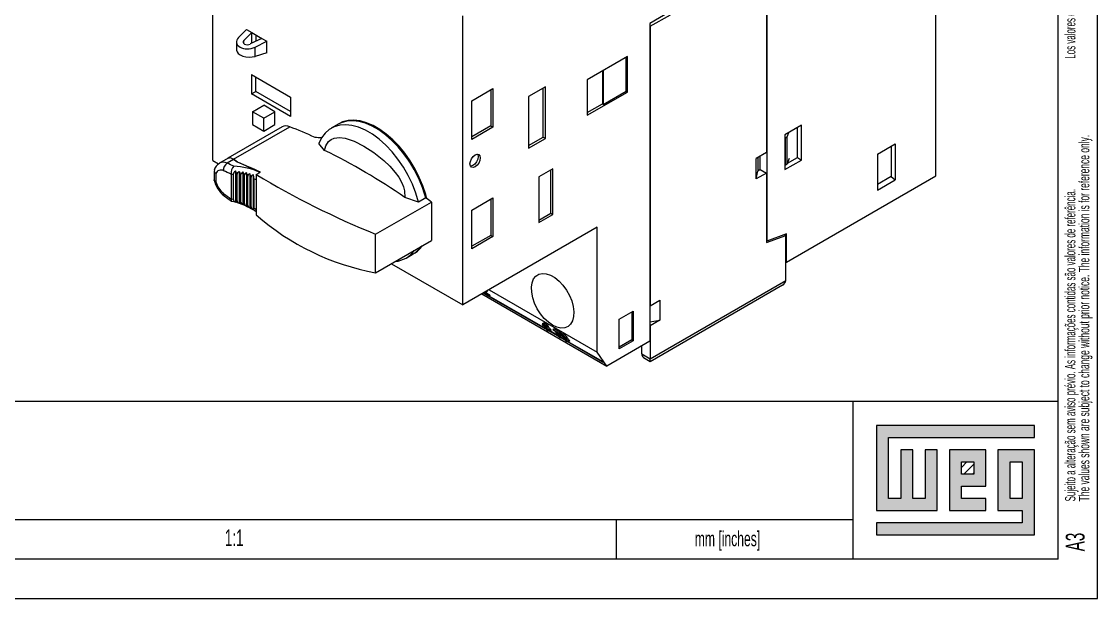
# Model space of a CAD drawing. Header units: millimetres. Extents: x 0 to 420, y 0 to 297.
# Drawn here: x 283.6 to 420, y 0 to 73.1 of the extents above; entities that cross this region are included whole.
import ezdxf

# ---------------------------------------------------------------- set-up
doc = ezdxf.new("R2010")
doc.units = ezdxf.units.MM
doc.layers.add('FORMATO', color=7, linetype='Continuous')
doc.layers.add('LEGENDA', color=7, linetype='Continuous')
doc.styles.add('SLDTEXTSTYLE1', font='TXT', dxfattribs={"width": 0.605})
doc.styles.add('SLDTEXTSTYLE2', font='TXT', dxfattribs={"width": 0.569583})

# ---------------------------------------------------------------- blocks, each defined once
blk = doc.blocks.new('SW_NOTE_0')
at = {"color": 0, "linetype": 'Continuous', "lineweight": 0, "attachment_point": 1, "rotation": 90}
for s, insert, char_height, style in [('Sujeito a alteração sem aviso prévio. As informações contidas são valores de referência.                                                           Los valores demostrados pueden ser cambiados sin aviso previo. La información és de referencia solamente.', (-1.71, 0), 1.32292, 'SLDTEXTSTYLE2'), ('The values shown are subject to change without prior notice. The information is for reference only.', (0.06, 0), 1.3229, 'SLDTEXTSTYLE1')]:
    blk.add_mtext(s, dxfattribs=dict(at, insert=insert, char_height=char_height, style=style))

msp = doc.modelspace()

# ---------------------------------------------------------------- hatches: boundary and pattern name
at = {"linetype": 'Continuous'}
msp.add_hatch(color=7, dxfattribs=at).paths.add_polyline_path([(391.99, 21.93), (391.99, 11.15), (399.69, 11.15), (399.69, 18.85), (398.15, 18.85), (398.15, 12.69), (396.61, 12.69), (396.61, 18.85), (395.07, 18.85), (395.07, 12.69), (393.53, 12.69), (393.53, 20.39), (412.01, 20.39), (412.01, 21.93)], flags=0)
h = msp.add_hatch(color=7, dxfattribs=at)
h.paths.add_polyline_path([(391.99, 8.07), (412.01, 8.07), (412.01, 18.85), (407.39, 18.85), (407.39, 11.15), (410.47, 11.15), (410.47, 9.61), (391.99, 9.61)], flags=0)
h.paths.add_polyline_path([(408.93, 17.31), (410.47, 17.31), (410.47, 12.69), (408.93, 12.69)], flags=0)
h = msp.add_hatch(color=7, dxfattribs=at)
h.paths.add_polyline_path([(405.85, 12.69), (402.77, 12.69), (402.77, 14.23), (405.85, 14.23), (405.85, 18.85), (401.23, 18.85), (401.23, 11.15), (405.85, 11.15)], flags=0)
h.paths.add_polyline_path([(404.31, 15.77), (402.77, 15.77), (402.77, 17.31), (404.31, 17.31)], flags=0)
h = msp.add_hatch(dxfattribs=at)
h.set_pattern_fill('ANSI31', color=8, scale=0.25, style=0)
h.paths.add_polyline_path([(404.31, 15.77), (402.77, 15.77), (402.77, 17.31), (404.31, 17.31)], flags=0)

# ---------------------------------------------------------------- linework, layer by layer
at = {"color": 7, "linetype": 'Continuous', "lineweight": 15}
for p, q in [((307.89, 55.51), (307.89, 92.17)), ((378.03, 78.49), (378.03, 56.52)), ((378.1, 78.45), (378.1, 45.31)), ((339.57, 37.22), (339.57, 73.88)), ((365.72, 74.32), (363.25, 72.9)), ((363.32, 72.53), (365.86, 74)), ((399.52, 53.58), (399.52, 74.81)), ((363.25, 72.9), (363.25, 32.6)), ((363.25, 72.57), (363.32, 72.53)), ((363.32, 72.53), (363.32, 37.09)), ((312.15, 72.11), (311.14, 71.1)), ((311.81, 70.75), (312.8, 71.74)), ((312.15, 72.11), (312.8, 71.74)), ((314.07, 71), (312.61, 70.29)), ((312.8, 71.74), (314.07, 71)), ((312.8, 70.38), (312.8, 71.74)), ((313.37, 70.66), (313.37, 71.41)), ((314.07, 71), (314.72, 70.63)), ((310.88, 70.55), (310.88, 69.5)), ((313.22, 69.89), (314.72, 70.63)), ((313.22, 68.72), (313.22, 69.89)), ((314.72, 69.16), (314.72, 70.63)), ((314.72, 69.16), (313.22, 68.72)), ((360.42, 68.69), (355.33, 65.75)), ((360.26, 64.29), (360.26, 68.6)), ((360.42, 64.2), (360.42, 68.69)), ((357.24, 66.85), (357.24, 62.69)), ((357.36, 66.92), (357.36, 62.62)), ((312.77, 66.41), (317.72, 63.55)), ((312.77, 66.41), (312.77, 63.96)), ((313.33, 64.28), (313.33, 66.08)), ((355.33, 65.75), (355.33, 61.26)), ((312.77, 63.96), (313.33, 64.28)), ((317.72, 61.75), (313.33, 64.28)), ((340.69, 63.1), (343.38, 64.65)), ((343.09, 64.49), (343.09, 59.91)), ((343.38, 64.65), (343.38, 59.75)), ((350.02, 64.85), (347.9, 63.63)), ((349.74, 58.49), (349.74, 64.69)), ((350.02, 58.32), (350.02, 64.85)), ((355.33, 61.26), (360.42, 64.2)), ((357.36, 62.62), (360.26, 64.29)), ((360.26, 64.29), (360.42, 64.2)), ((317.72, 61.1), (312.77, 63.96)), ((317.72, 63.55), (317.72, 61.1)), ((340.69, 58.2), (340.69, 63.1)), ((347.9, 63.63), (347.9, 57.1)), ((312.91, 61.71), (314.32, 62.53)), ((312.91, 61.71), (312.91, 60.08)), ((314.32, 60.9), (312.91, 61.71)), ((315.74, 61.71), (314.32, 62.53)), ((314.32, 60.9), (315.74, 61.71)), ((315.74, 60.08), (315.74, 61.71)), ((355.33, 61.59), (357.24, 62.69)), ((357.24, 62.69), (357.36, 62.62)), ((312.91, 60.08), (314.32, 59.26)), ((314.32, 59.26), (314.32, 60.9)), ((314.32, 59.26), (315.74, 60.08)), ((323.75, 60.12), (322.86, 59.61)), ((323.86, 60.18), (323.75, 60.12)), ((316.64, 59.78), (309.77, 55.81)), ((310.48, 55.67), (317.61, 59.79)), ((343.09, 59.91), (340.69, 58.53)), ((343.38, 59.75), (340.69, 58.2)), ((343.09, 59.91), (343.38, 59.75)), ((382.48, 59.99), (380.36, 58.77)), ((380.36, 58.77), (380.36, 54.36)), ((380.68, 58.5), (380.9, 59.08)), ((381.96, 55.89), (381.96, 59.69)), ((382.48, 55.58), (382.48, 59.99)), ((322.02, 56.8), (321.29, 57.66)), ((347.9, 57.42), (349.74, 58.49)), ((347.9, 57.1), (350.02, 58.32)), ((349.74, 58.49), (350.02, 58.32)), ((380.46, 58.38), (380.36, 58.44)), ((380.46, 58.38), (380.68, 58.5)), ((380.46, 54.95), (380.46, 58.38)), ((380.68, 55.07), (380.68, 58.5)), ((392.1, 56.32), (394.36, 57.62)), ((393.84, 57.32), (393.84, 53.48)), ((394.36, 57.62), (394.36, 53.05)), ((378.03, 56.52), (376.75, 55.79)), ((377.25, 54.36), (377.25, 56.08)), ((392.1, 56.32), (392.1, 51.74)), ((307.89, 55.51), (308.6, 55.1)), ((309.8, 55.81), (308.7, 55.17)), ((310.5, 55.65), (309.67, 55.17)), ((311, 55.3), (310.48, 55.67)), ((310.95, 55.32), (310.5, 55.65)), ((311, 55.3), (311, 55.3)), ((376.75, 53.18), (376.75, 55.79)), ((376.94, 55.9), (376.94, 54.18)), ((380.36, 54.36), (382.48, 55.58)), ((380.46, 54.95), (380.36, 55.01)), ((380.36, 54.96), (380.4, 54.99)), ((380.68, 55.07), (380.46, 54.95)), ((380.68, 55.07), (380.96, 55.8)), ((380.71, 55.17), (381.96, 55.89)), ((381.96, 55.89), (382.48, 55.58)), ((308.04, 54.23), (308.04, 53.06)), ((308.26, 53.86), (308.26, 52.82)), ((310.2, 53.76), (310.2, 53.8)), ((310.44, 53.74), (310.2, 53.76)), ((310.2, 53.76), (310.2, 50.68)), ((310.44, 53.74), (310.44, 50.62)), ((310.73, 54.19), (310.73, 50.26)), ((310.92, 53.7), (310.92, 50.48)), ((311.21, 54.14), (311.21, 50.11)), ((311.39, 53.64), (311.39, 50.32)), ((311.69, 54.06), (311.69, 49.93)), ((311.84, 53.56), (311.84, 50.14)), ((312.14, 53.96), (312.14, 49.74)), ((312.27, 53.46), (312.27, 49.94)), ((312.57, 53.85), (312.57, 49.53)), ((312.69, 53.33), (312.69, 49.73)), ((312.99, 53.71), (312.99, 49.31)), ((313.37, 53.06), (313.08, 53.19)), ((313.08, 53.19), (313.08, 49.5)), ((313.37, 53.75), (313.9, 54.06)), ((313.37, 53.75), (313.37, 48.62)), ((350.98, 54.46), (349.21, 53.44)), ((349.21, 53.44), (349.21, 47.65)), ((350.7, 48.83), (350.7, 54.3)), ((350.98, 48.67), (350.98, 54.46)), ((376.75, 53.18), (376.94, 54.18)), ((378.03, 53.91), (376.75, 53.18)), ((377.25, 54.36), (376.94, 54.18)), ((377.25, 54.36), (378.03, 53.91)), ((378.03, 53.91), (378.03, 45.11)), ((380.57, 42.64), (399.52, 53.58)), ((393.84, 53.48), (392.1, 52.48)), ((393.84, 53.48), (394.36, 53.05)), ((313.37, 53.06), (313.37, 49.31)), ((392.1, 51.74), (394.36, 53.05)), ((309.3, 51.06), (310.25, 50.36)), ((310.2, 50.68), (310.44, 50.62)), ((310.2, 50.64), (310.2, 50.68)), ((333.95, 50.26), (332.22, 50.83)), ((334.85, 50.78), (333.95, 50.26)), ((340.69, 49.22), (343.38, 50.77)), ((343.09, 50.61), (343.09, 46.03)), ((343.38, 50.77), (343.38, 45.87)), ((312.17, 49.7), (312.19, 49.7)), ((312.61, 49.5), (312.62, 49.49)), ((312.62, 49.49), (313.02, 49.27)), ((313.08, 49.5), (313.37, 49.31)), ((328.5, 46.18), (335.57, 50.26)), ((335.57, 50.26), (335.57, 45.36)), ((340.69, 44.32), (340.69, 49.22)), ((349.21, 47.97), (350.7, 48.83)), ((349.21, 47.65), (350.98, 48.67)), ((350.7, 48.83), (350.98, 48.67)), ((356.6, 47.05), (339.57, 37.22)), ((356.6, 31.21), (356.6, 47.05)), ((328.5, 41.28), (328.5, 46.18)), ((328.5, 41.28), (335.57, 45.36)), ((343.09, 46.03), (340.69, 44.65)), ((343.38, 45.87), (340.69, 44.32)), ((343.09, 46.03), (343.38, 45.87)), ((378.03, 45.11), (380.5, 46.03)), ((378.03, 45.35), (378.1, 45.31)), ((380.57, 46.23), (378.1, 45.31)), ((380.31, 46.14), (380.5, 46.03)), ((380.5, 40.31), (380.5, 46.03)), ((380.57, 42.64), (380.57, 46.23)), ((332.36, 43.15), (333.25, 43.67)), ((333.25, 43.67), (333.36, 43.73)), ((330.51, 42.44), (339.57, 37.22)), ((380.5, 42.68), (380.57, 42.64)), ((363.32, 30.39), (380.5, 40.31)), ((363.32, 30.06), (380.09, 39.74)), ((341.98, 38.61), (357.82, 29.47)), ((350.31, 34), (342.15, 38.71)), ((342.85, 38.3), (342.2, 38.68)), ((342.34, 38.72), (342.29, 38.69)), ((342.29, 38.69), (342.78, 38.41)), ((342.45, 38.75), (342.61, 38.84)), ((342.48, 38.77), (342.94, 38.5)), ((342.94, 38.5), (342.78, 38.41)), ((342.78, 38.41), (342.85, 38.3)), ((343.02, 38.4), (342.85, 38.3)), ((342.88, 39.13), (356.6, 31.21)), ((350.02, 34.23), (342.91, 38.34)), ((342.94, 38.5), (343.02, 38.4)), ((363.25, 37.13), (363.32, 37.09)), ((363.32, 37.09), (364.54, 37.8)), ((364.54, 37.8), (364.54, 35.27)), ((359.36, 35.42), (361.13, 36.44)), ((360.96, 36.34), (360.96, 32.78)), ((361.13, 36.44), (361.13, 32.68)), ((349.8, 34.92), (349.64, 34.83)), ((349.98, 34.86), (349.82, 34.77)), ((349.98, 34.6), (349.87, 34.53)), ((350.05, 34.41), (349.96, 34.36)), ((350.08, 34.51), (350.02, 34.48)), ((350.25, 34.39), (350.13, 34.46)), ((350.41, 34.49), (350.25, 34.39)), ((350.39, 34.1), (350.3, 34.05)), ((350.66, 34.14), (350.5, 34.05)), ((351.14, 34.19), (350.98, 34.1)), ((350.98, 34.1), (351.75, 33.65)), ((351.04, 34), (350.98, 34.1)), ((351.14, 34.19), (351.92, 33.74)), ((359.36, 31.66), (359.36, 35.42)), ((363.25, 35.07), (364.54, 35.27)), ((363.32, 34.56), (363.25, 34.6)), ((364.54, 35.27), (363.32, 34.56)), ((363.32, 34.56), (363.32, 30.39)), ((352.66, 32.64), (350.45, 33.92)), ((350.55, 33.9), (350.71, 33.99)), ((351.79, 33.21), (350.57, 33.91)), ((351.36, 33.82), (351.04, 34)), ((351.87, 33.1), (351.36, 33.82)), ((351.82, 33.56), (351.5, 33.74)), ((351.5, 33.74), (352.01, 33.02)), ((351.92, 33.74), (351.75, 33.65)), ((351.75, 33.65), (351.82, 33.56)), ((351.98, 33.65), (351.82, 33.56)), ((351.85, 33.57), (352.17, 33.11)), ((352.01, 33.02), (351.87, 33.1)), ((351.92, 33.74), (351.98, 33.65)), ((352.15, 33.57), (351.99, 33.48)), ((352.13, 33.3), (352, 33.38)), ((352.17, 33.11), (352.01, 33.02)), ((352.38, 32.87), (352.06, 33.05)), ((352.2, 33.34), (352.13, 33.3)), ((352.31, 33.52), (352.14, 33.42)), ((352.36, 33.06), (352.26, 33)), ((352.26, 33), (352.38, 32.94)), ((352.41, 33.17), (352.33, 33.12)), ((352.38, 33.03), (352.33, 33.12)), ((352.42, 33.15), (352.35, 33.11)), ((352.46, 32.99), (352.38, 32.94)), ((352.73, 33.15), (352.57, 33.05)), ((352.59, 32.97), (352.76, 33.06)), ((352.75, 32.74), (352.67, 32.69)), ((353.04, 32.76), (352.87, 32.66)), ((360.96, 32.78), (359.36, 31.85)), ((360.96, 32.78), (361.13, 32.68)), ((357.36, 29.93), (352.79, 32.56)), ((352.91, 32.54), (353.07, 32.63)), ((357.36, 30), (352.93, 32.55)), ((363.25, 32.6), (357.82, 29.47)), ((361.13, 32.68), (359.36, 31.66)), ((362.26, 31.01), (362.26, 32.03)), ((357.82, 29.47), (356.6, 31.21)), ((362.26, 31.01), (363.32, 30.39)), ((362.46, 30.55), (363.32, 30.06)), ((357.39, 29.95), (357.36, 30)), ((357.36, 30), (357.36, 29.93)), ((357.39, 29.95), (357.36, 29.93))]:
    msp.add_line(p, q, dxfattribs=at)
at = {"color": 1, "linetype": 'Continuous', "lineweight": 15}
msp.add_line((311.81, 70.34), (311.81, 70.75), dxfattribs=at)
at = {"color": 7, "linetype": 'Continuous', "lineweight": 0}
for p, q in [((412.01, 21.93), (391.99, 21.93)), ((391.99, 21.93), (391.99, 11.15)), ((412.01, 20.39), (412.01, 21.93)), ((393.53, 20.39), (412.01, 20.39)), ((393.53, 12.69), (393.53, 20.39)), ((396.61, 18.85), (395.07, 18.85)), ((395.07, 18.85), (395.07, 12.69)), ((396.61, 12.69), (396.61, 18.85)), ((399.69, 18.85), (398.15, 18.85)), ((398.15, 18.85), (398.15, 12.69)), ((399.69, 11.15), (399.69, 18.85)), ((405.85, 18.85), (401.23, 18.85)), ((401.23, 18.85), (401.23, 11.15)), ((405.85, 14.23), (405.85, 18.85)), ((412.01, 18.85), (407.39, 18.85)), ((407.39, 18.85), (407.39, 11.15)), ((412.01, 8.07), (412.01, 18.85)), ((402.77, 17.31), (404.31, 17.31)), ((402.77, 15.77), (402.77, 17.31)), ((404.31, 17.31), (404.31, 15.77)), ((408.93, 12.69), (408.93, 17.31)), ((408.93, 17.31), (410.47, 17.31)), ((410.47, 17.31), (410.47, 12.69)), ((404.31, 15.77), (402.77, 15.77)), ((402.77, 14.23), (405.85, 14.23)), ((402.77, 12.69), (402.77, 14.23)), ((395.07, 12.69), (393.53, 12.69)), ((398.15, 12.69), (396.61, 12.69)), ((405.85, 12.69), (402.77, 12.69)), ((405.85, 11.15), (405.85, 12.69)), ((410.47, 12.69), (408.93, 12.69)), ((391.99, 11.15), (399.69, 11.15)), ((401.23, 11.15), (405.85, 11.15)), ((407.39, 11.15), (410.47, 11.15)), ((410.47, 11.15), (410.47, 9.61)), ((359, 10.01), (359, 5)), ((391.99, 9.61), (391.99, 8.07)), ((410.47, 9.61), (391.99, 9.61)), ((391.99, 8.07), (412.01, 8.07))]:
    msp.add_line(p, q, dxfattribs=at)
at = {"color": 7, "linetype": 'Continuous', "lineweight": 15, "flags": 128}
for points in [[(333.95, 50.26), (333.62, 51.38), (333.18, 52.5), (332.65, 53.6), (332.03, 54.67), (331.34, 55.68), (330.59, 56.61), (329.79, 57.46), (328.95, 58.21), (328.09, 58.84), (327.22, 59.35), (326.35, 59.73), (325.51, 59.96), (324.71, 60.05), (323.95, 60), (323.25, 59.8), (322.63, 59.46), (322.09, 58.99), (321.64, 58.38), (321.29, 57.66)], [(334.85, 50.78), (334.51, 51.9), (334.07, 53.02), (333.54, 54.12), (332.92, 55.18), (332.23, 56.19), (331.48, 57.13), (330.68, 57.98), (329.84, 58.72), (328.98, 59.36), (328.11, 59.87), (327.24, 60.24), (326.4, 60.48), (325.6, 60.57), (324.84, 60.51), (324.14, 60.31), (323.75, 60.12)], [(334.85, 50.78), (334.75, 51.15), (334.39, 52.23), (333.93, 53.32), (333.4, 54.38), (332.78, 55.4), (332.1, 56.37), (331.36, 57.26), (330.58, 58.07), (329.76, 58.79), (328.92, 59.39), (328.08, 59.88), (327.24, 60.24), (326.42, 60.47), (325.64, 60.57), (324.9, 60.52), (324.22, 60.34), (323.75, 60.12)], [(334.99, 50.67), (334.85, 51.21), (334.49, 52.3), (334.04, 53.38), (333.5, 54.44), (332.89, 55.46), (332.21, 56.43), (331.47, 57.32), (330.68, 58.14), (329.86, 58.85), (329.03, 59.46), (328.18, 59.94), (327.35, 60.3), (326.53, 60.53), (325.75, 60.63), (325.01, 60.58), (324.32, 60.41), (323.86, 60.18)], [(322.02, 56.8), (322.19, 57.39), (322.53, 57.93), (322.87, 58.2), (323.27, 58.36), (323.92, 58.43), (324.65, 58.34), (325.78, 57.96), (327.01, 57.35), (328.26, 56.54), (329.56, 55.51), (330.29, 54.81), (330.98, 54.01), (331.43, 53.39), (331.81, 52.71), (332.02, 52.2), (332.17, 51.68), (332.22, 50.83)], [(341.11, 54.71), (340.86, 54.62), (340.65, 54.66), (340.51, 54.83), (340.46, 55.09), (340.51, 55.4), (340.65, 55.73), (340.86, 56.02), (341.11, 56.22), (341.36, 56.31), (341.58, 56.27), (341.72, 56.1), (341.77, 55.84), (341.72, 55.52), (341.58, 55.2), (341.36, 54.91), (341.11, 54.71)], [(341.41, 56.31), (341.44, 56.27), (341.49, 56.01), (341.44, 55.69), (341.29, 55.36), (341.08, 55.07), (340.83, 54.87)], [(310.48, 55.67), (310.06, 55.86), (309.71, 55.77), (309.71, 55.76)], [(310.5, 55.65), (310.5, 55.66), (310.09, 55.86), (309.81, 55.79)], [(340.83, 54.87), (340.58, 54.79), (340.53, 54.78)], [(308.26, 52.82), (308.25, 52.82), (308.15, 52.87), (308.06, 52.98), (308.05, 53.06)], [(310.2, 50.64), (310.2, 50.48), (310.24, 50.38), (310.29, 50.36)], [(311.21, 50.11), (311.31, 50.13), (311.36, 50.2), (311.39, 50.28), (311.39, 50.32)], [(311.69, 49.93), (311.77, 49.96), (311.82, 50.02), (311.84, 50.1), (311.84, 50.14)], [(312.14, 49.74), (312.21, 49.76), (312.26, 49.82), (312.27, 49.91), (312.27, 49.94)], [(312.19, 49.7), (312.46, 49.58), (312.61, 49.5)], [(312.57, 49.53), (312.64, 49.55), (312.67, 49.61), (312.69, 49.7), (312.69, 49.73)], [(312.99, 49.31), (313.04, 49.33), (313.07, 49.39), (313.08, 49.47), (313.08, 49.5)], [(313.02, 49.27), (313.2, 49.18), (313.37, 49.06)], [(350.94, 34.64), (350.4, 35.02), (349.88, 35.5), (349.41, 36.08), (349, 36.73), (348.66, 37.42), (348.42, 38.12), (348.29, 38.81), (348.26, 39.45), (348.34, 40.02), (348.53, 40.5), (348.82, 40.87), (349.19, 41.11), (349.64, 41.21), (350.14, 41.17), (350.67, 40.99), (351.22, 40.67), (351.75, 40.24), (352.25, 39.7), (352.69, 39.09), (353.07, 38.42), (353.36, 37.72), (353.54, 37.02), (353.63, 36.35), (353.6, 35.74), (353.46, 35.21), (353.22, 34.79), (352.89, 34.48), (352.48, 34.31), (352, 34.28), (351.48, 34.39), (350.94, 34.64)], [(342.2, 38.68), (342.18, 38.71), (342.17, 38.73)], [(342.43, 38.9), (342.47, 38.81), (342.46, 38.75), (342.44, 38.75)], [(342.59, 38.99), (342.64, 38.91), (342.62, 38.85), (342.61, 38.84)], [(349.63, 34.82), (349.67, 34.83), (349.75, 34.8), (349.82, 34.77)], [(349.78, 34.72), (349.76, 34.69), (349.78, 34.62), (349.85, 34.51)], [(349.87, 34.52), (349.89, 34.54), (349.95, 34.52), (350.02, 34.48)], [(350.05, 34.41), (349.99, 34.44), (349.95, 34.45), (349.93, 34.44), (349.93, 34.41), (349.96, 34.36)], [(350.3, 34.05), (350.36, 34.02), (350.4, 34.01), (350.42, 34.02), (350.41, 34.05), (350.37, 34.12)], [(350.66, 34.14), (350.72, 34.04), (350.71, 33.99), (350.71, 33.99)], [(350.5, 34.05), (350.56, 33.94), (350.55, 33.9), (350.51, 33.89), (350.44, 33.92), (350.38, 33.95)], [(352, 33.38), (351.97, 33.47), (352, 33.48), (352.06, 33.47), (352.13, 33.43), (352.14, 33.42)], [(352.21, 33.33), (352.16, 33.35), (352.13, 33.36), (352.12, 33.35), (352.12, 33.32), (352.13, 33.3)], [(352.15, 33.57), (352.16, 33.58), (352.22, 33.56), (352.3, 33.52), (352.31, 33.52)], [(352.35, 33.11), (352.42, 33.07), (352.46, 33.06), (352.47, 33.07), (352.47, 33.09), (352.45, 33.12)], [(352.57, 33.05), (352.6, 33), (352.6, 32.97), (352.56, 32.97), (352.55, 32.97)], [(352.67, 32.69), (352.72, 32.66), (352.76, 32.65), (352.78, 32.66), (352.77, 32.69), (352.75, 32.74)], [(352.73, 33.15), (352.76, 33.09), (352.76, 33.06), (352.76, 33.06)], [(353.04, 32.76), (353.08, 32.67), (353.08, 32.63), (353.07, 32.63)], [(352.87, 32.66), (352.92, 32.58), (352.91, 32.54), (352.86, 32.54), (352.78, 32.57), (352.73, 32.6)], [(363.32, 30.06), (363.32, 30.06), (363.32, 30.08), (363.32, 30.14), (363.32, 30.25), (363.32, 30.39)]]:
    msp.add_lwpolyline(points, dxfattribs=at)
at = {"color": 7, "linetype": 'Continuous', "lineweight": 15}
for centre, radius, start, end in [((317.14, 58.78), 1.12, 65.088, 116.4339), ((292.67, -3.98), 68.48, 65.727, 68.6368), ((289.4, -10.62), 74.9, 55.1287, 64.1814), ((309.31, 54.01), 1.29, 117.9402, 167.5164), ((310.24, 54.31), 1.03, 123.6392, 185.2254), ((283.29, -8.26), 68.7, 66.6433, 67.4168), ((311.45, 53.96), 1.26, 137.4186, 187.2964), ((310.04, 45.53), 9.29, 65.7714, 87.0308), ((282.8, -10.58), 71.66, 64.3158, 66.8709), ((284.99, -9.09), 69.45, 65.3987, 68.0007), ((308.46, 54.22), 0.411, 165.7022, 241.1361), ((308.88, 53.65), 0.66, 60.0603, 161.1174), ((283, -8.8), 68.25, 66.5145, 67.4164), ((311.05, 53.66), 0.62, 121.4771, 172.2906), ((309.96, 53.61), 0.962, 5.7335, 37.1888), ((311.5, 53.62), 0.586, 119.1191, 172.2087), ((310.33, 53.55), 1.07, 5.1091, 33.5119), ((311.94, 53.57), 0.554, 116.8528, 172.1975), ((310.64, 53.47), 1.2, 4.4861, 29.6999), ((312.36, 53.49), 0.523, 114.6809, 172.2645), ((310.89, 53.36), 1.38, 3.8601, 25.7748), ((312.76, 53.39), 0.494, 112.6035, 172.42), ((311.05, 53.24), 1.64, 3.2391, 21.7456), ((313.15, 53.27), 0.466, 110.6248, 172.6769), ((311.06, 53.1), 2.02, 2.6199, 17.6379), ((367.99, 144.03), 105.51, 238.8257, 248.0225), ((311.38, 53.77), 3.42, 191.9442, 232.5283), ((310.88, 53.49), 2.7, 194.3443, 231.9847), ((369.15, 132.49), 100.87, 233.5459, 234.241), ((310.88, 50.67), 0.442, 187.5805, 250.4404), ((310.72, 50.46), 0.2, 272.3143, 5.3262), ((311.38, 50.54), 0.468, 188.0954, 248.9554), ((277.89, -30.58), 99.31, 54.4903, 55.0025), ((308.48, 41.87), 8.66, 64.7763, 77.9943), ((311.88, 50.39), 0.494, 188.4714, 247.3709), ((312.35, 50.22), 0.52, 188.7178, 245.6867), ((312.81, 50.02), 0.547, 188.8463, 243.9051), ((313.25, 49.82), 0.574, 188.869, 242.0158), ((334.29, 72.47), 31.72, 228.748, 259.4908), ((330.7, 46.02), 3.31, 275.2348, 324.7598), ((331.56, 46.56), 3.35, 300.3112, 324.7527), ((331.57, 46.54), 3.33, 300.2178, 324.8461), ((331.68, 46.6), 3.33, 300.2178, 324.8461), ((342.4, 38.55), 0.176, 93.5548, 118.8533), ((350.02, 34.84), 0.393, 182.272, 228.2736), ((351.42, 35.66), 2, 214.0627, 238.8134), ((349.71, 34.42), 0.309, 58.0153, 76.4128), ((349.83, 34.69), 0.233, 48.5951, 95.4388), ((349.03, 33.41), 1.57, 38.6679, 59.6835), ((349.42, 33.92), 0.885, 47.3483, 59.5173), ((350.91, 35.06), 1.18, 216.6968, 239.2104), ((349.19, 33.51), 1.57, 38.6679, 59.6841), ((349.26, 33.73), 1.13, 39.7105, 47.3922), ((349.18, 33.07), 1.64, 36.4948, 59.1904), ((349.52, 33.49), 1.06, 36.2871, 59.9494), ((349.43, 33.25), 1.52, 36.1511, 52.6397), ((351.44, 32.17), 1.44, 37.8049, 60.4713), ((351.82, 32.64), 0.792, 37.581, 60.0714), ((353.58, 34.05), 1.69, 218.4544, 239.6421), ((351.6, 32.27), 1.44, 37.805, 60.4718), ((352.74, 33.77), 0.775, 237.6696, 239.3208), ((352.14, 32.44), 0.639, 60.2482, 67.6668), ((353.21, 33.6), 1.06, 218.3235, 239.0936), ((351.96, 32.14), 0.989, 37.1132, 59.849), ((351.87, 31.92), 1.25, 36.406, 57.015), ((352.06, 32.04), 1.21, 36.2043, 56.3234), ((362.76, 30.96), 0.506, 174.5643, 234.1233)]:
    msp.add_arc(centre, radius, start, end, dxfattribs=at)
at = {"color": 1, "linetype": 'Continuous', "lineweight": 15}
for centre, radius, start, end in [((309.18, 54.2), 1.09, 63.3508, 116.6179), ((309.5, 51.28), 0.302, 165.1584, 226.7119)]:
    msp.add_arc(centre, radius, start, end, dxfattribs=at)
at = {"color": 7, "linetype": 'Continuous', "lineweight": 15}
for centre, major_axis, ratio, start_param, end_param in [((312.38, 70.63), (1.5, 0.14), 0.631511, 2.485709, 5.246674), ((312.29, 70.57), (0.576, 0.055), 0.631511, 2.485709, 5.246674), ((312.38, 69.41), (1.5, -0.12), 0.517192, 3.182404, 5.348285), ((331.77, -16.3), (98.02, -31), 0.697943, 1.889211, 1.897407), ((379.09, 40.31), (1.41, 0), 0.577382, 5.497706, 6.283185)]:
    msp.add_ellipse(centre, major_axis=major_axis, ratio=ratio, start_param=start_param, end_param=end_param, dxfattribs=at)
at = {"layer": 'FORMATO'}
for p, q in [((420, 0), (420, 297)), ((415, 5), (415, 287)), ((415, 5), (19.92, 5))]:
    msp.add_line(p, q, dxfattribs=at)
at = {"layer": 'FORMATO', "lineweight": 0}
for p, q in [((235, 25.01), (415, 25.01)), ((389, 25), (389, 5)), ((263.92, 10), (389, 10.02)), ((0, 0), (420, 0))]:
    msp.add_line(p, q, dxfattribs=at)

# ---------------------------------------------------------------- block references
at = {"color": 7, "linetype": 'Continuous', "lineweight": 0}
msp.add_blockref('SW_NOTE_0', (417.59, 12.31), dxfattribs=at)

# ---------------------------------------------------------------- texts
at = {"layer": 'FORMATO', "insert": (368.96, 8.52), "char_height": 1.9, "attachment_point": 1, "style": 'SLDTEXTSTYLE1'}
msp.add_mtext('mm [inches]', dxfattribs=at)
at = {"layer": 'LEGENDA', "insert": (310.58, 8.76), "char_height": 2.117, "attachment_point": 2, "style": 'SLDTEXTSTYLE1'}
msp.add_mtext('1:1', dxfattribs=at)
at = {"layer": 'LEGENDA', "insert": (415.98, 5.98), "char_height": 2.381, "attachment_point": 1, "rotation": 90, "style": 'SLDTEXTSTYLE1'}
msp.add_mtext('A3', dxfattribs=at)

doc.saveas('drawing.dxf')
